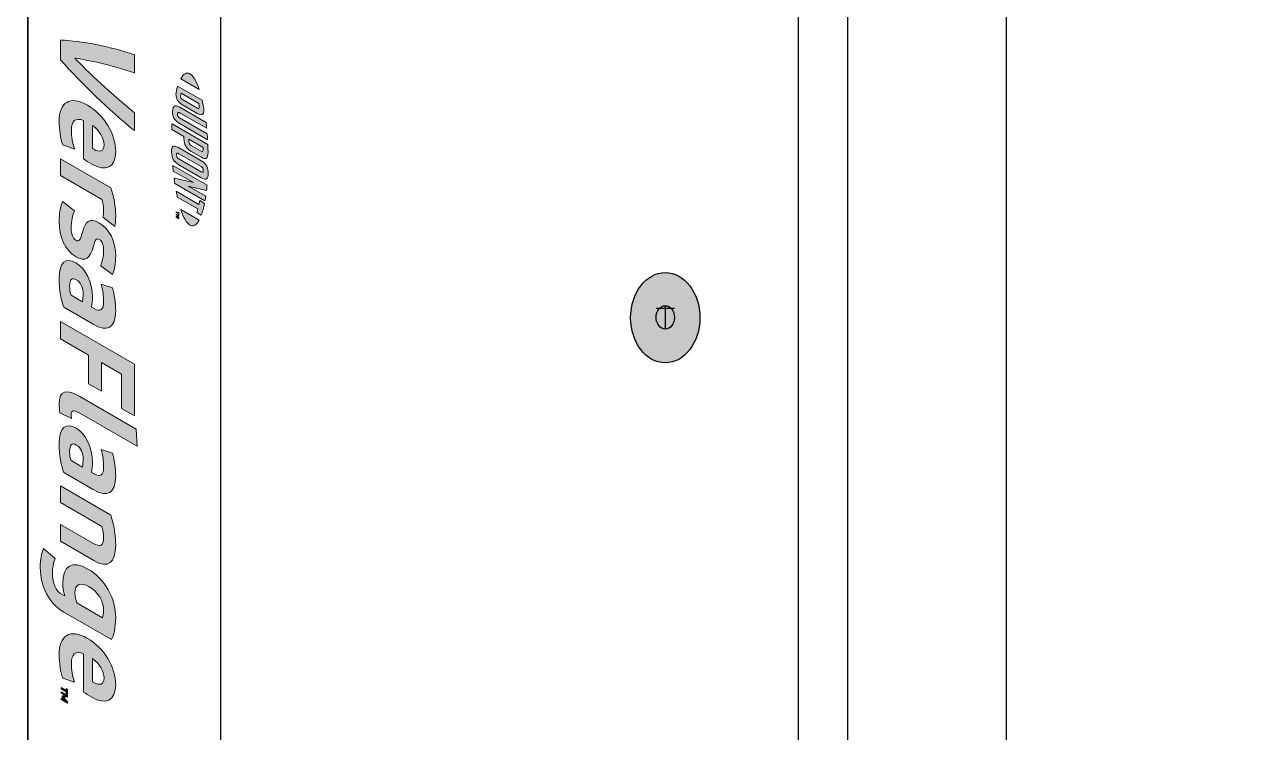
# Model space of a CAD drawing. Header units: inches. Extents: x -20.8 to 74.7, y -53.7 to 19.1.
# Drawn here: x 50.998 to 52.799, y -35.526 to -34.485 of the extents above; entities that cross this region are included whole.
import ezdxf

# ---------------------------------------------------------------- set-up
doc = ezdxf.new("R2010")
doc.units = ezdxf.units.IN
doc.header["$MEASUREMENT"] = 0
doc.layers.add('G-ANNO-TTLB', color=7, linetype='Continuous', lineweight=0)
doc.layers.add('TYVEK', color=7, linetype='Continuous', lineweight=0)

# ---------------------------------------------------------------- blocks, each defined once
blk = doc.blocks.new('Block_48')
at = {"layer": 'TYVEK', "true_color": 0x18467f, "transparency": 33554687}
h = blk.add_hatch(color=156, dxfattribs=at)
h.dxf.hatch_style = 2
edge = h.paths.add_edge_path()
edge.add_spline(control_points=[(51.2419, -34.5578), (51.2369, -34.5549), (51.2323, -34.5578), (51.2283, -34.5651), (51.2283, -34.5651), (51.2554, -34.5808), (51.2554, -34.5808), (51.2514, -34.5688), (51.2468, -34.5607), (51.2419, -34.5578)], knot_values=[0, 0, 0, 0, 1, 1, 1, 2, 2, 2, 3, 3, 3, 3], degree=3, periodic=0)
edge.add_line((51.2419, -34.5578), (51.2419, -34.5578))
h = blk.add_hatch(color=156, dxfattribs=at)
h.dxf.hatch_style = 2
edge = h.paths.add_edge_path()
edge.add_spline(control_points=[(51.2308, -34.5955), (51.2287, -34.5943), (51.228, -34.5925), (51.228, -34.5908), (51.228, -34.5895), (51.2284, -34.5877), (51.2288, -34.5862), (51.2288, -34.5862), (51.2548, -34.6012), (51.2548, -34.6012), (51.2552, -34.6031), (51.2556, -34.6054), (51.2556, -34.6067), (51.2556, -34.6084), (51.2549, -34.6094), (51.2528, -34.6082), (51.2528, -34.6082), (51.2308, -34.5955), (51.2308, -34.5955)], knot_values=[0, 0, 0, 0, 1, 1, 1, 2, 2, 2, 3, 3, 3, 4, 4, 4, 5, 5, 5, 6, 6, 6, 6], degree=3, periodic=0)
edge = h.paths.add_edge_path()
edge.add_spline(control_points=[(51.2624, -34.6117), (51.2624, -34.609), (51.2617, -34.6048), (51.2598, -34.5966), (51.2598, -34.5966), (51.2238, -34.5759), (51.2238, -34.5759), (51.2222, -34.5811), (51.2213, -34.5853), (51.2213, -34.588), (51.2213, -34.5942), (51.2246, -34.5996), (51.2299, -34.6027), (51.2299, -34.6027), (51.2537, -34.6165), (51.2537, -34.6165), (51.259, -34.6195), (51.2624, -34.6179), (51.2624, -34.6117)], knot_values=[0, 0, 0, 0, 1, 1, 1, 2, 2, 2, 3, 3, 3, 4, 4, 4, 5, 5, 5, 6, 6, 6, 6], degree=3, periodic=0)
edge.add_line((51.2624, -34.6117), (51.2624, -34.6117))
h = blk.add_hatch(color=156, dxfattribs=at)
h.dxf.hatch_style = 2
edge = h.paths.add_edge_path()
edge.add_spline(control_points=[(51.2266, -34.6224), (51.2245, -34.6212), (51.2232, -34.6196), (51.2235, -34.6168), (51.2238, -34.6141), (51.2249, -34.6139), (51.2274, -34.6154), (51.2274, -34.6154), (51.2665, -34.6379), (51.2665, -34.6379), (51.2663, -34.6359), (51.2658, -34.6313), (51.2655, -34.6293), (51.2655, -34.6293), (51.226, -34.6064), (51.226, -34.6064), (51.2197, -34.6028), (51.2172, -34.6049), (51.2164, -34.6127), (51.2156, -34.6199), (51.219, -34.6265), (51.226, -34.6305), (51.226, -34.6305), (51.2678, -34.6547), (51.2678, -34.6547), (51.2677, -34.653), (51.2673, -34.6476), (51.2671, -34.6458), (51.2671, -34.6458), (51.2266, -34.6224), (51.2266, -34.6224)], knot_values=[0, 0, 0, 0, 1, 1, 1, 2, 2, 2, 3, 3, 3, 4, 4, 4, 5, 5, 5, 6, 6, 6, 7, 7, 7, 8, 8, 8, 9, 9, 9, 10, 10, 10, 10], degree=3, periodic=0)
h = blk.add_hatch(color=156, dxfattribs=at)
h.dxf.hatch_style = 2
edge = h.paths.add_edge_path()
edge.add_spline(control_points=[(51.2438, -34.6632), (51.2415, -34.6619), (51.2404, -34.6603), (51.2403, -34.6569), (51.2403, -34.6569), (51.2403, -34.6539), (51.2403, -34.6539), (51.2403, -34.6539), (51.2611, -34.6659), (51.2611, -34.6659), (51.2612, -34.6673), (51.2612, -34.668), (51.2612, -34.6688), (51.2612, -34.6725), (51.26, -34.6726), (51.2576, -34.6712), (51.2576, -34.6712), (51.2438, -34.6632), (51.2438, -34.6632)], knot_values=[0, 0, 0, 0, 1, 1, 1, 2, 2, 2, 3, 3, 3, 4, 4, 4, 5, 5, 5, 6, 6, 6, 6], degree=3, periodic=0)
edge = h.paths.add_edge_path()
edge.add_spline(control_points=[(51.2685, -34.6735), (51.2685, -34.672), (51.2684, -34.6666), (51.2681, -34.6615), (51.2681, -34.6615), (51.2155, -34.6311), (51.2155, -34.6311), (51.2154, -34.6327), (51.2152, -34.637), (51.2152, -34.6394), (51.2152, -34.6394), (51.233, -34.6497), (51.233, -34.6497), (51.233, -34.6497), (51.233, -34.653), (51.233, -34.653), (51.2331, -34.6619), (51.2365, -34.6676), (51.2432, -34.6715), (51.2432, -34.6715), (51.2587, -34.6804), (51.2587, -34.6804), (51.2653, -34.6842), (51.2685, -34.6819), (51.2685, -34.6735)], knot_values=[0, 0, 0, 0, 1, 1, 1, 2, 2, 2, 3, 3, 3, 4, 4, 4, 5, 5, 5, 6, 6, 6, 7, 7, 7, 8, 8, 8, 8], degree=3, periodic=0)
edge.add_line((51.2685, -34.6735), (51.2685, -34.6735))
h = blk.add_hatch(color=156, dxfattribs=at)
h.dxf.hatch_style = 2
edge = h.paths.add_edge_path()
edge.add_spline(control_points=[(51.2254, -34.6829), (51.2233, -34.6817), (51.2222, -34.6803), (51.2221, -34.6772), (51.2221, -34.6741), (51.2232, -34.6739), (51.2254, -34.6752), (51.2254, -34.6752), (51.2582, -34.6941), (51.2582, -34.6941), (51.2603, -34.6953), (51.2615, -34.6969), (51.2615, -34.6999), (51.2614, -34.7029), (51.2603, -34.703), (51.2582, -34.7018), (51.2582, -34.7018), (51.2254, -34.6829), (51.2254, -34.6829)], knot_values=[0, 0, 0, 0, 1, 1, 1, 2, 2, 2, 3, 3, 3, 4, 4, 4, 5, 5, 5, 6, 6, 6, 6], degree=3, periodic=0)
edge = h.paths.add_edge_path()
edge.add_spline(control_points=[(51.2688, -34.7042), (51.2692, -34.6965), (51.2661, -34.6901), (51.2592, -34.6861), (51.2592, -34.6861), (51.2248, -34.6662), (51.2248, -34.6662), (51.2175, -34.662), (51.2144, -34.6645), (51.2148, -34.673), (51.2151, -34.6813), (51.2178, -34.687), (51.2255, -34.6915), (51.2255, -34.6915), (51.2584, -34.7105), (51.2584, -34.7105), (51.2658, -34.7148), (51.2685, -34.7125), (51.2688, -34.7042)], knot_values=[0, 0, 0, 0, 1, 1, 1, 2, 2, 2, 3, 3, 3, 4, 4, 4, 5, 5, 5, 6, 6, 6, 6], degree=3, periodic=0)
edge.add_line((51.2688, -34.7042), (51.2688, -34.7042))
h = blk.add_hatch(color=156, dxfattribs=at)
h.dxf.hatch_style = 2
edge = h.paths.add_edge_path()
edge.add_spline(control_points=[(51.2395, -34.7231), (51.2395, -34.7231), (51.2663, -34.7292), (51.2663, -34.7292), (51.2666, -34.7268), (51.2669, -34.7239), (51.267, -34.7216), (51.267, -34.7216), (51.2165, -34.6924), (51.2165, -34.6924), (51.2167, -34.6942), (51.2171, -34.6987), (51.2174, -34.7011), (51.2174, -34.7011), (51.2471, -34.7176), (51.2471, -34.7176), (51.2471, -34.7176), (51.2185, -34.711), (51.2185, -34.711), (51.2188, -34.7133), (51.2193, -34.7167), (51.2196, -34.7189), (51.2196, -34.7189), (51.264, -34.7445), (51.264, -34.7445), (51.2644, -34.7426), (51.2649, -34.7391), (51.2652, -34.7374), (51.2652, -34.7374), (51.2395, -34.7231), (51.2395, -34.7231)], knot_values=[0, 0, 0, 0, 1, 1, 1, 2, 2, 2, 3, 3, 3, 4, 4, 4, 5, 5, 5, 6, 6, 6, 7, 7, 7, 8, 8, 8, 9, 9, 9, 10, 10, 10, 10], degree=3, periodic=0)
h = blk.add_hatch(color=156, dxfattribs=at)
h.dxf.hatch_style = 2
edge = h.paths.add_edge_path()
edge.add_spline(control_points=[(51.2562, -34.7442), (51.2559, -34.7461), (51.2555, -34.748), (51.2552, -34.7498), (51.2552, -34.7498), (51.2216, -34.7304), (51.2216, -34.7304), (51.222, -34.7325), (51.2227, -34.7363), (51.2233, -34.739), (51.2233, -34.739), (51.2536, -34.7564), (51.2536, -34.7564), (51.2531, -34.7584), (51.2526, -34.7601), (51.2521, -34.7618), (51.2521, -34.7618), (51.2586, -34.7655), (51.2586, -34.7655), (51.2604, -34.7606), (51.2619, -34.755), (51.2633, -34.7483), (51.2633, -34.7483), (51.2562, -34.7442), (51.2562, -34.7442)], knot_values=[0, 0, 0, 0, 1, 1, 1, 2, 2, 2, 3, 3, 3, 4, 4, 4, 5, 5, 5, 6, 6, 6, 7, 7, 7, 8, 8, 8, 8], degree=3, periodic=0)
h = blk.add_hatch(color=156, dxfattribs=at)
h.dxf.hatch_style = 2
edge = h.paths.add_edge_path()
edge.add_spline(control_points=[(51.2256, -34.7662), (51.2256, -34.7662), (51.2256, -34.7671), (51.2256, -34.7671), (51.2256, -34.7671), (51.2237, -34.7674), (51.2237, -34.7674), (51.2237, -34.7674), (51.2256, -34.7698), (51.2256, -34.7698), (51.2256, -34.7698), (51.2256, -34.7707), (51.2256, -34.7707), (51.2256, -34.7707), (51.2217, -34.7685), (51.2217, -34.7685), (51.2217, -34.7685), (51.2217, -34.7676), (51.2217, -34.7676), (51.2217, -34.7676), (51.2244, -34.7692), (51.2244, -34.7692), (51.2244, -34.7692), (51.2226, -34.7668), (51.2226, -34.7668), (51.2226, -34.7668), (51.2226, -34.7667), (51.2226, -34.7667), (51.2226, -34.7667), (51.2244, -34.7664), (51.2244, -34.7664), (51.2244, -34.7664), (51.2217, -34.7648), (51.2217, -34.7648), (51.2217, -34.7648), (51.2217, -34.764), (51.2217, -34.764), (51.2217, -34.764), (51.2256, -34.7662), (51.2256, -34.7662)], knot_values=[0, 0, 0, 0, 1, 1, 1, 2, 2, 2, 3, 3, 3, 4, 4, 4, 5, 5, 5, 6, 6, 6, 7, 7, 7, 8, 8, 8, 9, 9, 9, 10, 10, 10, 11, 11, 11, 12, 12, 12, 13, 13, 13, 13], degree=3, periodic=0)
edge = h.paths.add_edge_path()
edge.add_spline(control_points=[(51.2249, -34.7626), (51.2249, -34.7626), (51.2249, -34.7612), (51.2249, -34.7612), (51.2249, -34.7612), (51.2256, -34.7616), (51.2256, -34.7616), (51.2256, -34.7616), (51.2256, -34.7653), (51.2256, -34.7653), (51.2256, -34.7653), (51.2249, -34.7649), (51.2249, -34.7649), (51.2249, -34.7649), (51.2249, -34.7635), (51.2249, -34.7635), (51.2249, -34.7635), (51.2217, -34.7616), (51.2217, -34.7616), (51.2217, -34.7616), (51.2217, -34.7608), (51.2217, -34.7608), (51.2217, -34.7608), (51.2249, -34.7626), (51.2249, -34.7626)], knot_values=[0, 0, 0, 0, 1, 1, 1, 2, 2, 2, 3, 3, 3, 4, 4, 4, 5, 5, 5, 6, 6, 6, 7, 7, 7, 8, 8, 8, 8], degree=3, periodic=0)
h = blk.add_hatch(color=156, dxfattribs=at)
h.dxf.hatch_style = 2
edge = h.paths.add_edge_path()
edge.add_spline(control_points=[(51.2419, -34.7802), (51.2369, -34.7773), (51.2323, -34.7691), (51.2283, -34.7571), (51.2283, -34.7571), (51.2554, -34.7728), (51.2554, -34.7728), (51.2514, -34.7801), (51.2468, -34.783), (51.2419, -34.7802)], knot_values=[0, 0, 0, 0, 1, 1, 1, 2, 2, 2, 3, 3, 3, 3], degree=3, periodic=0)
edge.add_line((51.2419, -34.7802), (51.2419, -34.7802))
at = {"layer": 'TYVEK'}
for points, knots in [([(51.2419, -34.5578), (51.2369, -34.5549), (51.2323, -34.5578), (51.2283, -34.5651), (51.2283, -34.5651), (51.2554, -34.5808), (51.2554, -34.5808), (51.2514, -34.5688), (51.2468, -34.5607), (51.2419, -34.5578)], [0, 0, 0, 0, 1, 1, 1, 2, 2, 2, 3, 3, 3, 3]), ([(51.2624, -34.6117), (51.2624, -34.609), (51.2617, -34.6048), (51.2598, -34.5966), (51.2598, -34.5966), (51.2238, -34.5759), (51.2238, -34.5759), (51.2222, -34.5811), (51.2213, -34.5853), (51.2213, -34.588), (51.2213, -34.5942), (51.2246, -34.5996), (51.2299, -34.6027), (51.2299, -34.6027), (51.2537, -34.6165), (51.2537, -34.6165), (51.259, -34.6195), (51.2624, -34.6179), (51.2624, -34.6117)], [0, 0, 0, 0, 1, 1, 1, 2, 2, 2, 3, 3, 3, 4, 4, 4, 5, 5, 5, 6, 6, 6, 6]), ([(51.2308, -34.5955), (51.2287, -34.5943), (51.228, -34.5925), (51.228, -34.5908), (51.228, -34.5895), (51.2284, -34.5877), (51.2288, -34.5862), (51.2288, -34.5862), (51.2548, -34.6012), (51.2548, -34.6012), (51.2552, -34.6031), (51.2556, -34.6054), (51.2556, -34.6067), (51.2556, -34.6084), (51.2549, -34.6094), (51.2528, -34.6082), (51.2528, -34.6082), (51.2308, -34.5955), (51.2308, -34.5955)], [0, 0, 0, 0, 1, 1, 1, 2, 2, 2, 3, 3, 3, 4, 4, 4, 5, 5, 5, 6, 6, 6, 6]), ([(51.2266, -34.6224), (51.2245, -34.6212), (51.2232, -34.6196), (51.2235, -34.6168), (51.2238, -34.6141), (51.2249, -34.6139), (51.2274, -34.6154), (51.2274, -34.6154), (51.2665, -34.6379), (51.2665, -34.6379), (51.2663, -34.6359), (51.2658, -34.6313), (51.2655, -34.6293), (51.2655, -34.6293), (51.226, -34.6064), (51.226, -34.6064), (51.2197, -34.6028), (51.2172, -34.6049), (51.2164, -34.6127), (51.2156, -34.6199), (51.219, -34.6265), (51.226, -34.6305), (51.226, -34.6305), (51.2678, -34.6547), (51.2678, -34.6547), (51.2677, -34.653), (51.2673, -34.6476), (51.2671, -34.6458), (51.2671, -34.6458), (51.2266, -34.6224), (51.2266, -34.6224)], [0, 0, 0, 0, 1, 1, 1, 2, 2, 2, 3, 3, 3, 4, 4, 4, 5, 5, 5, 6, 6, 6, 7, 7, 7, 8, 8, 8, 9, 9, 9, 10, 10, 10, 10]), ([(51.2685, -34.6735), (51.2685, -34.672), (51.2684, -34.6666), (51.2681, -34.6615), (51.2681, -34.6615), (51.2155, -34.6311), (51.2155, -34.6311), (51.2154, -34.6327), (51.2152, -34.637), (51.2152, -34.6394), (51.2152, -34.6394), (51.233, -34.6497), (51.233, -34.6497), (51.233, -34.6497), (51.233, -34.653), (51.233, -34.653), (51.2331, -34.6619), (51.2365, -34.6676), (51.2432, -34.6715), (51.2432, -34.6715), (51.2587, -34.6804), (51.2587, -34.6804), (51.2653, -34.6842), (51.2685, -34.6819), (51.2685, -34.6735)], [0, 0, 0, 0, 1, 1, 1, 2, 2, 2, 3, 3, 3, 4, 4, 4, 5, 5, 5, 6, 6, 6, 7, 7, 7, 8, 8, 8, 8]), ([(51.2688, -34.7042), (51.2692, -34.6965), (51.2661, -34.6901), (51.2592, -34.6861), (51.2592, -34.6861), (51.2248, -34.6662), (51.2248, -34.6662), (51.2175, -34.662), (51.2144, -34.6645), (51.2148, -34.673), (51.2151, -34.6813), (51.2178, -34.687), (51.2255, -34.6915), (51.2255, -34.6915), (51.2584, -34.7105), (51.2584, -34.7105), (51.2658, -34.7148), (51.2685, -34.7125), (51.2688, -34.7042)], [0, 0, 0, 0, 1, 1, 1, 2, 2, 2, 3, 3, 3, 4, 4, 4, 5, 5, 5, 6, 6, 6, 6]), ([(51.2438, -34.6632), (51.2415, -34.6619), (51.2404, -34.6603), (51.2403, -34.6569), (51.2403, -34.6569), (51.2403, -34.6539), (51.2403, -34.6539), (51.2403, -34.6539), (51.2611, -34.6659), (51.2611, -34.6659), (51.2612, -34.6673), (51.2612, -34.668), (51.2612, -34.6688), (51.2612, -34.6725), (51.26, -34.6726), (51.2576, -34.6712), (51.2576, -34.6712), (51.2438, -34.6632), (51.2438, -34.6632)], [0, 0, 0, 0, 1, 1, 1, 2, 2, 2, 3, 3, 3, 4, 4, 4, 5, 5, 5, 6, 6, 6, 6]), ([(51.2254, -34.6829), (51.2233, -34.6817), (51.2222, -34.6803), (51.2221, -34.6772), (51.2221, -34.6741), (51.2232, -34.6739), (51.2254, -34.6752), (51.2254, -34.6752), (51.2582, -34.6941), (51.2582, -34.6941), (51.2603, -34.6953), (51.2615, -34.6969), (51.2615, -34.6999), (51.2614, -34.7029), (51.2603, -34.703), (51.2582, -34.7018), (51.2582, -34.7018), (51.2254, -34.6829), (51.2254, -34.6829)], [0, 0, 0, 0, 1, 1, 1, 2, 2, 2, 3, 3, 3, 4, 4, 4, 5, 5, 5, 6, 6, 6, 6]), ([(51.2395, -34.7231), (51.2395, -34.7231), (51.2663, -34.7292), (51.2663, -34.7292), (51.2666, -34.7268), (51.2669, -34.7239), (51.267, -34.7216), (51.267, -34.7216), (51.2165, -34.6924), (51.2165, -34.6924), (51.2167, -34.6942), (51.2171, -34.6987), (51.2174, -34.7011), (51.2174, -34.7011), (51.2471, -34.7176), (51.2471, -34.7176), (51.2471, -34.7176), (51.2185, -34.711), (51.2185, -34.711), (51.2188, -34.7133), (51.2193, -34.7167), (51.2196, -34.7189), (51.2196, -34.7189), (51.264, -34.7445), (51.264, -34.7445), (51.2644, -34.7426), (51.2649, -34.7391), (51.2652, -34.7374), (51.2652, -34.7374), (51.2395, -34.7231), (51.2395, -34.7231)], [0, 0, 0, 0, 1, 1, 1, 2, 2, 2, 3, 3, 3, 4, 4, 4, 5, 5, 5, 6, 6, 6, 7, 7, 7, 8, 8, 8, 9, 9, 9, 10, 10, 10, 10]), ([(51.2562, -34.7442), (51.2559, -34.7461), (51.2555, -34.748), (51.2552, -34.7498), (51.2552, -34.7498), (51.2216, -34.7304), (51.2216, -34.7304), (51.222, -34.7325), (51.2227, -34.7363), (51.2233, -34.739), (51.2233, -34.739), (51.2536, -34.7564), (51.2536, -34.7564), (51.2531, -34.7584), (51.2526, -34.7601), (51.2521, -34.7618), (51.2521, -34.7618), (51.2586, -34.7655), (51.2586, -34.7655), (51.2604, -34.7606), (51.2619, -34.755), (51.2633, -34.7483), (51.2633, -34.7483), (51.2562, -34.7442), (51.2562, -34.7442)], [0, 0, 0, 0, 1, 1, 1, 2, 2, 2, 3, 3, 3, 4, 4, 4, 5, 5, 5, 6, 6, 6, 7, 7, 7, 8, 8, 8, 8]), ([(51.2249, -34.7626), (51.2249, -34.7626), (51.2249, -34.7612), (51.2249, -34.7612), (51.2249, -34.7612), (51.2256, -34.7616), (51.2256, -34.7616), (51.2256, -34.7616), (51.2256, -34.7653), (51.2256, -34.7653), (51.2256, -34.7653), (51.2249, -34.7649), (51.2249, -34.7649), (51.2249, -34.7649), (51.2249, -34.7635), (51.2249, -34.7635), (51.2249, -34.7635), (51.2217, -34.7616), (51.2217, -34.7616), (51.2217, -34.7616), (51.2217, -34.7608), (51.2217, -34.7608), (51.2217, -34.7608), (51.2249, -34.7626), (51.2249, -34.7626)], [0, 0, 0, 0, 1, 1, 1, 2, 2, 2, 3, 3, 3, 4, 4, 4, 5, 5, 5, 6, 6, 6, 7, 7, 7, 8, 8, 8, 8]), ([(51.2256, -34.7662), (51.2256, -34.7662), (51.2256, -34.7671), (51.2256, -34.7671), (51.2256, -34.7671), (51.2237, -34.7674), (51.2237, -34.7674), (51.2237, -34.7674), (51.2256, -34.7698), (51.2256, -34.7698), (51.2256, -34.7698), (51.2256, -34.7707), (51.2256, -34.7707), (51.2256, -34.7707), (51.2217, -34.7685), (51.2217, -34.7685), (51.2217, -34.7685), (51.2217, -34.7676), (51.2217, -34.7676), (51.2217, -34.7676), (51.2244, -34.7692), (51.2244, -34.7692), (51.2244, -34.7692), (51.2226, -34.7668), (51.2226, -34.7668), (51.2226, -34.7668), (51.2226, -34.7667), (51.2226, -34.7667), (51.2226, -34.7667), (51.2244, -34.7664), (51.2244, -34.7664), (51.2244, -34.7664), (51.2217, -34.7648), (51.2217, -34.7648), (51.2217, -34.7648), (51.2217, -34.764), (51.2217, -34.764), (51.2217, -34.764), (51.2256, -34.7662), (51.2256, -34.7662)], [0, 0, 0, 0, 1, 1, 1, 2, 2, 2, 3, 3, 3, 4, 4, 4, 5, 5, 5, 6, 6, 6, 7, 7, 7, 8, 8, 8, 9, 9, 9, 10, 10, 10, 11, 11, 11, 12, 12, 12, 13, 13, 13, 13]), ([(51.2419, -34.7802), (51.2369, -34.7773), (51.2323, -34.7691), (51.2283, -34.7571), (51.2283, -34.7571), (51.2554, -34.7728), (51.2554, -34.7728), (51.2514, -34.7801), (51.2468, -34.783), (51.2419, -34.7802)], [0, 0, 0, 0, 1, 1, 1, 2, 2, 2, 3, 3, 3, 3])]:
    blk.add_open_spline(points, degree=3, knots=knots, dxfattribs=at)
blk = doc.blocks.new('Block_50')
at = {"layer": 'TYVEK', "true_color": 0x18467f, "transparency": 33554687}
h = blk.add_hatch(color=156, dxfattribs=at)
h.dxf.hatch_style = 2
h.paths.add_polyline_path([(51.06, -35.4642), (51.06, -35.4613), (51.0616, -35.4623), (51.0616, -35.4702), (51.06, -35.4692), (51.06, -35.4664), (51.0523, -35.4619), (51.0523, -35.4597)])
h = blk.add_hatch(color=156, dxfattribs=at)
h.dxf.hatch_style = 2
edge = h.paths.add_edge_path()
edge.add_spline(control_points=[(51.0616, -35.483), (51.0616, -35.483), (51.0523, -35.4776), (51.0523, -35.4776), (51.0523, -35.4776), (51.0523, -35.4755), (51.0523, -35.4755), (51.0523, -35.4755), (51.0567, -35.4781), (51.0567, -35.4781), (51.0573, -35.4785), (51.0579, -35.4788), (51.0584, -35.4792), (51.057, -35.4776), (51.0555, -35.4758), (51.0539, -35.4737), (51.0539, -35.4737), (51.0539, -35.472), (51.0539, -35.472), (51.0555, -35.4717), (51.057, -35.4716), (51.0585, -35.4717), (51.0579, -35.4715), (51.0573, -35.4712), (51.0567, -35.4708), (51.0567, -35.4708), (51.0523, -35.4682), (51.0523, -35.4682), (51.0523, -35.4682), (51.0523, -35.4662), (51.0523, -35.4662), (51.0523, -35.4662), (51.0616, -35.4716), (51.0616, -35.4716), (51.0616, -35.4716), (51.0616, -35.4739), (51.0616, -35.4739), (51.0595, -35.4736), (51.0578, -35.4736), (51.0558, -35.4739), (51.0578, -35.4765), (51.0595, -35.4785), (51.0616, -35.4807), (51.0616, -35.4807), (51.0616, -35.483), (51.0616, -35.483)], knot_values=[0, 0, 0, 0, 1, 1, 1, 2, 2, 2, 3, 3, 3, 4, 4, 4, 5, 5, 5, 6, 6, 6, 7, 7, 7, 8, 8, 8, 9, 9, 9, 10, 10, 10, 11, 11, 11, 12, 12, 12, 13, 13, 13, 14, 14, 14, 15, 15, 15, 15], degree=3, periodic=0)
at = {"layer": 'TYVEK'}
blk.add_lwpolyline([(51.06, -35.4642), (51.06, -35.4613), (51.0616, -35.4623), (51.0616, -35.4702), (51.06, -35.4692), (51.06, -35.4664), (51.0523, -35.4619), (51.0523, -35.4597)], close=True, dxfattribs=at)
blk.add_open_spline([(51.0616, -35.483), (51.0616, -35.483), (51.0523, -35.4776), (51.0523, -35.4776), (51.0523, -35.4776), (51.0523, -35.4755), (51.0523, -35.4755), (51.0523, -35.4755), (51.0567, -35.4781), (51.0567, -35.4781), (51.0573, -35.4785), (51.0579, -35.4788), (51.0584, -35.4792), (51.057, -35.4776), (51.0555, -35.4758), (51.0539, -35.4737), (51.0539, -35.4737), (51.0539, -35.472), (51.0539, -35.472), (51.0555, -35.4717), (51.057, -35.4716), (51.0585, -35.4717), (51.0579, -35.4715), (51.0573, -35.4712), (51.0567, -35.4708), (51.0567, -35.4708), (51.0523, -35.4682), (51.0523, -35.4682), (51.0523, -35.4682), (51.0523, -35.4662), (51.0523, -35.4662), (51.0523, -35.4662), (51.0616, -35.4716), (51.0616, -35.4716), (51.0616, -35.4716), (51.0616, -35.4739), (51.0616, -35.4739), (51.0595, -35.4736), (51.0578, -35.4736), (51.0558, -35.4739), (51.0578, -35.4765), (51.0595, -35.4785), (51.0616, -35.4807), (51.0616, -35.4807), (51.0616, -35.483), (51.0616, -35.483)], degree=3, knots=[0, 0, 0, 0, 1, 1, 1, 2, 2, 2, 3, 3, 3, 4, 4, 4, 5, 5, 5, 6, 6, 6, 7, 7, 7, 8, 8, 8, 9, 9, 9, 10, 10, 10, 11, 11, 11, 12, 12, 12, 13, 13, 13, 14, 14, 14, 15, 15, 15, 15], dxfattribs=at)
blk = doc.blocks.new('Block_51')
at = {"layer": 'TYVEK', "true_color": 0x18467f, "transparency": 33554687}
h = blk.add_hatch(color=156, dxfattribs=at)
h.dxf.hatch_style = 2
edge = h.paths.add_edge_path()
edge.add_spline(control_points=[(51.0512, -34.5083), (51.0823, -34.5092), (51.1229, -34.5173), (51.1601, -34.5298), (51.1601, -34.5298), (51.1601, -34.5562), (51.1601, -34.5562), (51.1267, -34.5453), (51.0911, -34.5369), (51.0725, -34.5349), (51.0911, -34.5545), (51.1267, -34.5872), (51.1601, -34.6149), (51.1601, -34.6149), (51.1601, -34.6413), (51.1601, -34.6413), (51.1229, -34.6109), (51.0823, -34.5721), (51.0512, -34.537), (51.0512, -34.537), (51.0512, -34.5083), (51.0512, -34.5083)], knot_values=[0, 0, 0, 0, 1, 1, 1, 2, 2, 2, 3, 3, 3, 4, 4, 4, 5, 5, 5, 6, 6, 6, 7, 7, 7, 7], degree=3, periodic=0)
h = blk.add_hatch(color=156, dxfattribs=at)
h.dxf.hatch_style = 2
edge = h.paths.add_edge_path()
edge.add_spline(control_points=[(51.0985, -34.6337), (51.0985, -34.6337), (51.0985, -34.6676), (51.0985, -34.6676), (51.0985, -34.6676), (51.1004, -34.6687), (51.1004, -34.6687), (51.1091, -34.6737), (51.1155, -34.672), (51.1155, -34.6622), (51.1155, -34.6519), (51.1091, -34.6414), (51.0985, -34.6337)], knot_values=[0, 0, 0, 0, 1, 1, 1, 2, 2, 2, 3, 3, 3, 4, 4, 4, 4], degree=3, periodic=0)
edge = h.paths.add_edge_path()
edge.add_spline(control_points=[(51.0547, -34.6624), (51.0515, -34.6528), (51.0494, -34.6399), (51.0494, -34.6282), (51.0494, -34.5995), (51.0652, -34.589), (51.0911, -34.6039), (51.1158, -34.6182), (51.1326, -34.6459), (51.1326, -34.6721), (51.1326, -34.6955), (51.1181, -34.7025), (51.0973, -34.6904), (51.0926, -34.6877), (51.0886, -34.685), (51.0855, -34.6829), (51.0855, -34.6829), (51.0855, -34.6265), (51.0855, -34.6265), (51.073, -34.6217), (51.0674, -34.6268), (51.0674, -34.6411), (51.0674, -34.6498), (51.0691, -34.6592), (51.0719, -34.6685), (51.0719, -34.6685), (51.0547, -34.6624), (51.0547, -34.6624)], knot_values=[0, 0, 0, 0, 1, 1, 1, 2, 2, 2, 3, 3, 3, 4, 4, 4, 5, 5, 5, 6, 6, 6, 7, 7, 7, 8, 8, 8, 9, 9, 9, 9], degree=3, periodic=0)
h = blk.add_hatch(color=156, dxfattribs=at)
h.dxf.hatch_style = 2
edge = h.paths.add_edge_path()
edge.add_spline(control_points=[(51.1326, -34.767), (51.1326, -34.7734), (51.132, -34.7791), (51.1312, -34.7822), (51.1312, -34.7822), (51.1136, -34.7685), (51.1136, -34.7685), (51.1145, -34.766), (51.1149, -34.7624), (51.1149, -34.7587), (51.1149, -34.7521), (51.1138, -34.747), (51.1122, -34.7424), (51.1122, -34.7424), (51.0512, -34.7072), (51.0512, -34.7072), (51.0512, -34.7072), (51.0512, -34.6826), (51.0512, -34.6826), (51.0512, -34.6826), (51.1257, -34.7256), (51.1257, -34.7256), (51.1299, -34.7376), (51.1326, -34.7541), (51.1326, -34.767)], knot_values=[0, 0, 0, 0, 1, 1, 1, 2, 2, 2, 3, 3, 3, 4, 4, 4, 5, 5, 5, 6, 6, 6, 7, 7, 7, 8, 8, 8, 8], degree=3, periodic=0)
h = blk.add_hatch(color=156, dxfattribs=at)
h.dxf.hatch_style = 2
edge = h.paths.add_edge_path()
edge.add_spline(control_points=[(51.1107, -34.8399), (51.1128, -34.833), (51.1149, -34.8261), (51.1149, -34.8175), (51.1149, -34.8101), (51.113, -34.804), (51.1085, -34.8014), (51.1038, -34.7987), (51.1024, -34.802), (51.0998, -34.8112), (51.0948, -34.829), (51.0887, -34.8351), (51.0744, -34.8268), (51.0576, -34.8171), (51.0494, -34.7967), (51.0494, -34.7749), (51.0494, -34.7635), (51.0514, -34.752), (51.0545, -34.7456), (51.0545, -34.7456), (51.0721, -34.7591), (51.0721, -34.7591), (51.0694, -34.7655), (51.0671, -34.7741), (51.0671, -34.7846), (51.0671, -34.7928), (51.0696, -34.8), (51.0739, -34.8025), (51.0791, -34.8054), (51.0805, -34.8018), (51.0841, -34.7892), (51.0878, -34.775), (51.0945, -34.769), (51.108, -34.7769), (51.1239, -34.786), (51.1326, -34.8041), (51.1326, -34.8258), (51.1326, -34.836), (51.1307, -34.8465), (51.1281, -34.8526), (51.1281, -34.8526), (51.1107, -34.8399), (51.1107, -34.8399)], knot_values=[0, 0, 0, 0, 1, 1, 1, 2, 2, 2, 3, 3, 3, 4, 4, 4, 5, 5, 5, 6, 6, 6, 7, 7, 7, 8, 8, 8, 9, 9, 9, 10, 10, 10, 11, 11, 11, 12, 12, 12, 13, 13, 13, 14, 14, 14, 14], degree=3, periodic=0)
h = blk.add_hatch(color=156, dxfattribs=at)
h.dxf.hatch_style = 2
edge = h.paths.add_edge_path()
edge.add_spline(control_points=[(51.0669, -34.8833), (51.0669, -34.8833), (51.0836, -34.8929), (51.0836, -34.8929), (51.0844, -34.8893), (51.0848, -34.8853), (51.0848, -34.881), (51.0848, -34.8728), (51.082, -34.8648), (51.0747, -34.8605), (51.0682, -34.8568), (51.0648, -34.8601), (51.0648, -34.8696), (51.0648, -34.8749), (51.0657, -34.8799), (51.0669, -34.8833)], knot_values=[0, 0, 0, 0, 1, 1, 1, 2, 2, 2, 3, 3, 3, 4, 4, 4, 5, 5, 5, 5], degree=3, periodic=0)
edge = h.paths.add_edge_path()
edge.add_spline(control_points=[(51.0494, -34.8582), (51.0494, -34.8338), (51.0598, -34.8275), (51.0738, -34.8356), (51.0892, -34.8445), (51.0982, -34.8641), (51.0984, -34.8856), (51.0984, -34.8906), (51.0977, -34.8966), (51.0971, -34.9007), (51.0971, -34.9007), (51.1009, -34.9029), (51.1009, -34.9029), (51.1103, -34.9084), (51.1149, -34.9047), (51.1149, -34.8928), (51.1149, -34.8849), (51.1138, -34.8759), (51.1111, -34.8671), (51.1111, -34.8671), (51.1279, -34.8723), (51.1279, -34.8723), (51.1307, -34.8816), (51.1326, -34.895), (51.1326, -34.9059), (51.1326, -34.9321), (51.1205, -34.9381), (51.0995, -34.926), (51.0995, -34.926), (51.0562, -34.901), (51.0562, -34.901), (51.0529, -34.8918), (51.0494, -34.876), (51.0494, -34.8582)], knot_values=[0, 0, 0, 0, 1, 1, 1, 2, 2, 2, 3, 3, 3, 4, 4, 4, 5, 5, 5, 6, 6, 6, 7, 7, 7, 8, 8, 8, 9, 9, 9, 10, 10, 10, 11, 11, 11, 11], degree=3, periodic=0)
h = blk.add_hatch(color=156, dxfattribs=at)
h.dxf.hatch_style = 2
edge = h.paths.add_edge_path()
edge.add_spline(control_points=[(51.0512, -34.9217), (51.0512, -34.9217), (51.1601, -34.9846), (51.1601, -34.9846), (51.1601, -34.9846), (51.1601, -35.0605), (51.1601, -35.0605), (51.1601, -35.0605), (51.1411, -35.0496), (51.1411, -35.0496), (51.1411, -35.0496), (51.1411, -34.9991), (51.1411, -34.9991), (51.1411, -34.9991), (51.1116, -34.982), (51.1116, -34.982), (51.1116, -34.982), (51.1116, -35.0245), (51.1116, -35.0245), (51.1116, -35.0245), (51.0926, -35.0135), (51.0926, -35.0135), (51.0926, -35.0135), (51.0926, -34.9711), (51.0926, -34.9711), (51.0926, -34.9711), (51.0512, -34.9472), (51.0512, -34.9472), (51.0512, -34.9472), (51.0512, -34.9217), (51.0512, -34.9217)], knot_values=[0, 0, 0, 0, 1, 1, 1, 2, 2, 2, 3, 3, 3, 4, 4, 4, 5, 5, 5, 6, 6, 6, 7, 7, 7, 8, 8, 8, 9, 9, 9, 10, 10, 10, 10], degree=3, periodic=0)
h = blk.add_hatch(color=156, dxfattribs=at)
h.dxf.hatch_style = 2
edge = h.paths.add_edge_path()
edge.add_spline(control_points=[(51.08, -35.0567), (51.0716, -35.0519), (51.0671, -35.0517), (51.0671, -35.0589), (51.0671, -35.0607), (51.0673, -35.0625), (51.0676, -35.0643), (51.0676, -35.0643), (51.0506, -35.0563), (51.0506, -35.0563), (51.05, -35.0526), (51.0494, -35.0467), (51.0494, -35.0431), (51.0494, -35.0226), (51.061, -35.0211), (51.0797, -35.0319), (51.0797, -35.0319), (51.1628, -35.0799), (51.1628, -35.0799), (51.1628, -35.0799), (51.164, -35.1052), (51.164, -35.1052), (51.164, -35.1052), (51.08, -35.0567), (51.08, -35.0567)], knot_values=[0, 0, 0, 0, 1, 1, 1, 2, 2, 2, 3, 3, 3, 4, 4, 4, 5, 5, 5, 6, 6, 6, 7, 7, 7, 8, 8, 8, 8], degree=3, periodic=0)
h = blk.add_hatch(color=156, dxfattribs=at)
h.dxf.hatch_style = 2
edge = h.paths.add_edge_path()
edge.add_spline(control_points=[(51.0669, -35.1262), (51.0669, -35.1262), (51.0836, -35.1358), (51.0836, -35.1358), (51.0844, -35.1322), (51.0848, -35.1281), (51.0848, -35.1239), (51.0848, -35.1157), (51.082, -35.1076), (51.0747, -35.1034), (51.0682, -35.0996), (51.0648, -35.103), (51.0648, -35.1125), (51.0648, -35.1178), (51.0657, -35.1228), (51.0669, -35.1262)], knot_values=[0, 0, 0, 0, 1, 1, 1, 2, 2, 2, 3, 3, 3, 4, 4, 4, 5, 5, 5, 5], degree=3, periodic=0)
edge = h.paths.add_edge_path()
edge.add_spline(control_points=[(51.0494, -35.1011), (51.0494, -35.0766), (51.0598, -35.0704), (51.0738, -35.0784), (51.0892, -35.0873), (51.0982, -35.107), (51.0984, -35.1285), (51.0984, -35.1335), (51.0977, -35.1395), (51.0971, -35.1436), (51.0971, -35.1436), (51.1009, -35.1458), (51.1009, -35.1458), (51.1103, -35.1512), (51.1149, -35.1476), (51.1149, -35.1357), (51.1149, -35.1278), (51.1138, -35.1188), (51.1111, -35.11), (51.1111, -35.11), (51.1279, -35.1152), (51.1279, -35.1152), (51.1307, -35.1245), (51.1326, -35.1379), (51.1326, -35.1488), (51.1326, -35.175), (51.1205, -35.181), (51.0995, -35.1689), (51.0995, -35.1689), (51.0562, -35.1439), (51.0562, -35.1439), (51.0529, -35.1347), (51.0494, -35.1189), (51.0494, -35.1011)], knot_values=[0, 0, 0, 0, 1, 1, 1, 2, 2, 2, 3, 3, 3, 4, 4, 4, 5, 5, 5, 6, 6, 6, 7, 7, 7, 8, 8, 8, 9, 9, 9, 10, 10, 10, 11, 11, 11, 11], degree=3, periodic=0)
h = blk.add_hatch(color=156, dxfattribs=at)
h.dxf.hatch_style = 2
edge = h.paths.add_edge_path()
edge.add_spline(control_points=[(51.0512, -35.1635), (51.0512, -35.1635), (51.1257, -35.2065), (51.1257, -35.2065), (51.1299, -35.2202), (51.1326, -35.237), (51.1326, -35.2508), (51.1326, -35.2768), (51.1214, -35.2853), (51.1007, -35.2734), (51.1007, -35.2734), (51.0512, -35.2448), (51.0512, -35.2448), (51.0512, -35.2448), (51.0512, -35.2202), (51.0512, -35.2202), (51.0512, -35.2202), (51.0991, -35.2479), (51.0991, -35.2479), (51.1099, -35.254), (51.1149, -35.2512), (51.1149, -35.2403), (51.1149, -35.2346), (51.1139, -35.2287), (51.1121, -35.223), (51.1121, -35.223), (51.0512, -35.1879), (51.0512, -35.1879), (51.0512, -35.1879), (51.0512, -35.1635), (51.0512, -35.1635)], knot_values=[0, 0, 0, 0, 1, 1, 1, 2, 2, 2, 3, 3, 3, 4, 4, 4, 5, 5, 5, 6, 6, 6, 7, 7, 7, 8, 8, 8, 9, 9, 9, 10, 10, 10, 10], degree=3, periodic=0)
h = blk.add_hatch(color=156, dxfattribs=at)
h.dxf.hatch_style = 2
edge = h.paths.add_edge_path()
edge.add_spline(control_points=[(51.0727, -35.3212), (51.0727, -35.3262), (51.0738, -35.3309), (51.0753, -35.3356), (51.0753, -35.3356), (51.1131, -35.3574), (51.1131, -35.3574), (51.1141, -35.3545), (51.1149, -35.3511), (51.1149, -35.3472), (51.1149, -35.3325), (51.1065, -35.3193), (51.0937, -35.3119), (51.0808, -35.3045), (51.0727, -35.3075), (51.0727, -35.3212)], knot_values=[0, 0, 0, 0, 1, 1, 1, 2, 2, 2, 3, 3, 3, 4, 4, 4, 5, 5, 5, 5], degree=3, periodic=0)
edge = h.paths.add_edge_path()
edge.add_spline(control_points=[(51.0217, -35.2839), (51.0217, -35.2704), (51.0231, -35.2631), (51.0265, -35.2555), (51.0265, -35.2555), (51.0435, -35.2704), (51.0435, -35.2704), (51.0408, -35.2764), (51.0396, -35.2839), (51.0396, -35.2928), (51.0396, -35.3065), (51.0445, -35.3178), (51.054, -35.3233), (51.054, -35.3233), (51.0576, -35.3253), (51.0576, -35.3253), (51.0557, -35.3187), (51.0548, -35.3125), (51.0548, -35.307), (51.0548, -35.2806), (51.0683, -35.2722), (51.0918, -35.2857), (51.1169, -35.3002), (51.1326, -35.3287), (51.1326, -35.3574), (51.1326, -35.3715), (51.1295, -35.3832), (51.1264, -35.3895), (51.1264, -35.3895), (51.0562, -35.349), (51.0562, -35.349), (51.0343, -35.3363), (51.0217, -35.3117), (51.0217, -35.2839)], knot_values=[0, 0, 0, 0, 1, 1, 1, 2, 2, 2, 3, 3, 3, 4, 4, 4, 5, 5, 5, 6, 6, 6, 7, 7, 7, 8, 8, 8, 9, 9, 9, 10, 10, 10, 11, 11, 11, 11], degree=3, periodic=0)
h = blk.add_hatch(color=156, dxfattribs=at)
h.dxf.hatch_style = 2
edge = h.paths.add_edge_path()
edge.add_spline(control_points=[(51.0985, -35.4174), (51.0985, -35.4174), (51.0985, -35.4513), (51.0985, -35.4513), (51.0985, -35.4513), (51.1004, -35.4524), (51.1004, -35.4524), (51.1091, -35.4574), (51.1155, -35.4557), (51.1155, -35.4459), (51.1155, -35.4356), (51.1091, -35.4251), (51.0985, -35.4174)], knot_values=[0, 0, 0, 0, 1, 1, 1, 2, 2, 2, 3, 3, 3, 4, 4, 4, 4], degree=3, periodic=0)
edge = h.paths.add_edge_path()
edge.add_spline(control_points=[(51.0547, -35.4461), (51.0515, -35.4365), (51.0494, -35.4236), (51.0494, -35.4119), (51.0494, -35.3832), (51.0652, -35.3727), (51.0911, -35.3876), (51.1158, -35.4019), (51.1326, -35.4296), (51.1326, -35.4558), (51.1326, -35.4792), (51.1181, -35.4862), (51.0973, -35.4741), (51.0926, -35.4714), (51.0886, -35.4687), (51.0855, -35.4666), (51.0855, -35.4666), (51.0855, -35.4102), (51.0855, -35.4102), (51.073, -35.4054), (51.0674, -35.4105), (51.0674, -35.4248), (51.0674, -35.4335), (51.0691, -35.4429), (51.0719, -35.4522), (51.0719, -35.4522), (51.0547, -35.4461), (51.0547, -35.4461)], knot_values=[0, 0, 0, 0, 1, 1, 1, 2, 2, 2, 3, 3, 3, 4, 4, 4, 5, 5, 5, 6, 6, 6, 7, 7, 7, 8, 8, 8, 9, 9, 9, 9], degree=3, periodic=0)
at = {"layer": 'TYVEK'}
for points, knots in [([(51.0512, -34.5083), (51.0823, -34.5092), (51.1229, -34.5173), (51.1601, -34.5298), (51.1601, -34.5298), (51.1601, -34.5562), (51.1601, -34.5562), (51.1267, -34.5453), (51.0911, -34.5369), (51.0725, -34.5349), (51.0911, -34.5545), (51.1267, -34.5872), (51.1601, -34.6149), (51.1601, -34.6149), (51.1601, -34.6413), (51.1601, -34.6413), (51.1229, -34.6109), (51.0823, -34.5721), (51.0512, -34.537), (51.0512, -34.537), (51.0512, -34.5083), (51.0512, -34.5083)], [0, 0, 0, 0, 1, 1, 1, 2, 2, 2, 3, 3, 3, 4, 4, 4, 5, 5, 5, 6, 6, 6, 7, 7, 7, 7]), ([(51.0547, -34.6624), (51.0515, -34.6528), (51.0494, -34.6399), (51.0494, -34.6282), (51.0494, -34.5995), (51.0652, -34.589), (51.0911, -34.6039), (51.1158, -34.6182), (51.1326, -34.6459), (51.1326, -34.6721), (51.1326, -34.6955), (51.1181, -34.7025), (51.0973, -34.6904), (51.0926, -34.6877), (51.0886, -34.685), (51.0855, -34.6829), (51.0855, -34.6829), (51.0855, -34.6265), (51.0855, -34.6265), (51.073, -34.6217), (51.0674, -34.6268), (51.0674, -34.6411), (51.0674, -34.6498), (51.0691, -34.6592), (51.0719, -34.6685), (51.0719, -34.6685), (51.0547, -34.6624), (51.0547, -34.6624)], [0, 0, 0, 0, 1, 1, 1, 2, 2, 2, 3, 3, 3, 4, 4, 4, 5, 5, 5, 6, 6, 6, 7, 7, 7, 8, 8, 8, 9, 9, 9, 9]), ([(51.0985, -34.6337), (51.0985, -34.6337), (51.0985, -34.6676), (51.0985, -34.6676), (51.0985, -34.6676), (51.1004, -34.6687), (51.1004, -34.6687), (51.1091, -34.6737), (51.1155, -34.672), (51.1155, -34.6622), (51.1155, -34.6519), (51.1091, -34.6414), (51.0985, -34.6337)], [0, 0, 0, 0, 1, 1, 1, 2, 2, 2, 3, 3, 3, 4, 4, 4, 4]), ([(51.1326, -34.767), (51.1326, -34.7734), (51.132, -34.7791), (51.1312, -34.7822), (51.1312, -34.7822), (51.1136, -34.7685), (51.1136, -34.7685), (51.1145, -34.766), (51.1149, -34.7624), (51.1149, -34.7587), (51.1149, -34.7521), (51.1138, -34.747), (51.1122, -34.7424), (51.1122, -34.7424), (51.0512, -34.7072), (51.0512, -34.7072), (51.0512, -34.7072), (51.0512, -34.6826), (51.0512, -34.6826), (51.0512, -34.6826), (51.1257, -34.7256), (51.1257, -34.7256), (51.1299, -34.7376), (51.1326, -34.7541), (51.1326, -34.767)], [0, 0, 0, 0, 1, 1, 1, 2, 2, 2, 3, 3, 3, 4, 4, 4, 5, 5, 5, 6, 6, 6, 7, 7, 7, 8, 8, 8, 8]), ([(51.1107, -34.8399), (51.1128, -34.833), (51.1149, -34.8261), (51.1149, -34.8175), (51.1149, -34.8101), (51.113, -34.804), (51.1085, -34.8014), (51.1038, -34.7987), (51.1024, -34.802), (51.0998, -34.8112), (51.0948, -34.829), (51.0887, -34.8351), (51.0744, -34.8268), (51.0576, -34.8171), (51.0494, -34.7967), (51.0494, -34.7749), (51.0494, -34.7635), (51.0514, -34.752), (51.0545, -34.7456), (51.0545, -34.7456), (51.0721, -34.7591), (51.0721, -34.7591), (51.0694, -34.7655), (51.0671, -34.7741), (51.0671, -34.7846), (51.0671, -34.7928), (51.0696, -34.8), (51.0739, -34.8025), (51.0791, -34.8054), (51.0805, -34.8018), (51.0841, -34.7892), (51.0878, -34.775), (51.0945, -34.769), (51.108, -34.7769), (51.1239, -34.786), (51.1326, -34.8041), (51.1326, -34.8258), (51.1326, -34.836), (51.1307, -34.8465), (51.1281, -34.8526), (51.1281, -34.8526), (51.1107, -34.8399), (51.1107, -34.8399)], [0, 0, 0, 0, 1, 1, 1, 2, 2, 2, 3, 3, 3, 4, 4, 4, 5, 5, 5, 6, 6, 6, 7, 7, 7, 8, 8, 8, 9, 9, 9, 10, 10, 10, 11, 11, 11, 12, 12, 12, 13, 13, 13, 14, 14, 14, 14]), ([(51.0494, -34.8582), (51.0494, -34.8338), (51.0598, -34.8275), (51.0738, -34.8356), (51.0892, -34.8445), (51.0982, -34.8641), (51.0984, -34.8856), (51.0984, -34.8906), (51.0977, -34.8966), (51.0971, -34.9007), (51.0971, -34.9007), (51.1009, -34.9029), (51.1009, -34.9029), (51.1103, -34.9084), (51.1149, -34.9047), (51.1149, -34.8928), (51.1149, -34.8849), (51.1138, -34.8759), (51.1111, -34.8671), (51.1111, -34.8671), (51.1279, -34.8723), (51.1279, -34.8723), (51.1307, -34.8816), (51.1326, -34.895), (51.1326, -34.9059), (51.1326, -34.9321), (51.1205, -34.9381), (51.0995, -34.926), (51.0995, -34.926), (51.0562, -34.901), (51.0562, -34.901), (51.0529, -34.8918), (51.0494, -34.876), (51.0494, -34.8582)], [0, 0, 0, 0, 1, 1, 1, 2, 2, 2, 3, 3, 3, 4, 4, 4, 5, 5, 5, 6, 6, 6, 7, 7, 7, 8, 8, 8, 9, 9, 9, 10, 10, 10, 11, 11, 11, 11]), ([(51.0669, -34.8833), (51.0669, -34.8833), (51.0836, -34.8929), (51.0836, -34.8929), (51.0844, -34.8893), (51.0848, -34.8853), (51.0848, -34.881), (51.0848, -34.8728), (51.082, -34.8648), (51.0747, -34.8605), (51.0682, -34.8568), (51.0648, -34.8601), (51.0648, -34.8696), (51.0648, -34.8749), (51.0657, -34.8799), (51.0669, -34.8833)], [0, 0, 0, 0, 1, 1, 1, 2, 2, 2, 3, 3, 3, 4, 4, 4, 5, 5, 5, 5]), ([(51.0512, -34.9217), (51.0512, -34.9217), (51.1601, -34.9846), (51.1601, -34.9846), (51.1601, -34.9846), (51.1601, -35.0605), (51.1601, -35.0605), (51.1601, -35.0605), (51.1411, -35.0496), (51.1411, -35.0496), (51.1411, -35.0496), (51.1411, -34.9991), (51.1411, -34.9991), (51.1411, -34.9991), (51.1116, -34.982), (51.1116, -34.982), (51.1116, -34.982), (51.1116, -35.0245), (51.1116, -35.0245), (51.1116, -35.0245), (51.0926, -35.0135), (51.0926, -35.0135), (51.0926, -35.0135), (51.0926, -34.9711), (51.0926, -34.9711), (51.0926, -34.9711), (51.0512, -34.9472), (51.0512, -34.9472), (51.0512, -34.9472), (51.0512, -34.9217), (51.0512, -34.9217)], [0, 0, 0, 0, 1, 1, 1, 2, 2, 2, 3, 3, 3, 4, 4, 4, 5, 5, 5, 6, 6, 6, 7, 7, 7, 8, 8, 8, 9, 9, 9, 10, 10, 10, 10]), ([(51.08, -35.0567), (51.0716, -35.0519), (51.0671, -35.0517), (51.0671, -35.0589), (51.0671, -35.0607), (51.0673, -35.0625), (51.0676, -35.0643), (51.0676, -35.0643), (51.0506, -35.0563), (51.0506, -35.0563), (51.05, -35.0526), (51.0494, -35.0467), (51.0494, -35.0431), (51.0494, -35.0226), (51.061, -35.0211), (51.0797, -35.0319), (51.0797, -35.0319), (51.1628, -35.0799), (51.1628, -35.0799), (51.1628, -35.0799), (51.164, -35.1052), (51.164, -35.1052), (51.164, -35.1052), (51.08, -35.0567), (51.08, -35.0567)], [0, 0, 0, 0, 1, 1, 1, 2, 2, 2, 3, 3, 3, 4, 4, 4, 5, 5, 5, 6, 6, 6, 7, 7, 7, 8, 8, 8, 8]), ([(51.0494, -35.1011), (51.0494, -35.0766), (51.0598, -35.0704), (51.0738, -35.0784), (51.0892, -35.0873), (51.0982, -35.107), (51.0984, -35.1285), (51.0984, -35.1335), (51.0977, -35.1395), (51.0971, -35.1436), (51.0971, -35.1436), (51.1009, -35.1458), (51.1009, -35.1458), (51.1103, -35.1512), (51.1149, -35.1476), (51.1149, -35.1357), (51.1149, -35.1278), (51.1138, -35.1188), (51.1111, -35.11), (51.1111, -35.11), (51.1279, -35.1152), (51.1279, -35.1152), (51.1307, -35.1245), (51.1326, -35.1379), (51.1326, -35.1488), (51.1326, -35.175), (51.1205, -35.181), (51.0995, -35.1689), (51.0995, -35.1689), (51.0562, -35.1439), (51.0562, -35.1439), (51.0529, -35.1347), (51.0494, -35.1189), (51.0494, -35.1011)], [0, 0, 0, 0, 1, 1, 1, 2, 2, 2, 3, 3, 3, 4, 4, 4, 5, 5, 5, 6, 6, 6, 7, 7, 7, 8, 8, 8, 9, 9, 9, 10, 10, 10, 11, 11, 11, 11]), ([(51.0669, -35.1262), (51.0669, -35.1262), (51.0836, -35.1358), (51.0836, -35.1358), (51.0844, -35.1322), (51.0848, -35.1281), (51.0848, -35.1239), (51.0848, -35.1157), (51.082, -35.1076), (51.0747, -35.1034), (51.0682, -35.0996), (51.0648, -35.103), (51.0648, -35.1125), (51.0648, -35.1178), (51.0657, -35.1228), (51.0669, -35.1262)], [0, 0, 0, 0, 1, 1, 1, 2, 2, 2, 3, 3, 3, 4, 4, 4, 5, 5, 5, 5]), ([(51.0512, -35.1635), (51.0512, -35.1635), (51.1257, -35.2065), (51.1257, -35.2065), (51.1299, -35.2202), (51.1326, -35.237), (51.1326, -35.2508), (51.1326, -35.2768), (51.1214, -35.2853), (51.1007, -35.2734), (51.1007, -35.2734), (51.0512, -35.2448), (51.0512, -35.2448), (51.0512, -35.2448), (51.0512, -35.2202), (51.0512, -35.2202), (51.0512, -35.2202), (51.0991, -35.2479), (51.0991, -35.2479), (51.1099, -35.254), (51.1149, -35.2512), (51.1149, -35.2403), (51.1149, -35.2346), (51.1139, -35.2287), (51.1121, -35.223), (51.1121, -35.223), (51.0512, -35.1879), (51.0512, -35.1879), (51.0512, -35.1879), (51.0512, -35.1635), (51.0512, -35.1635)], [0, 0, 0, 0, 1, 1, 1, 2, 2, 2, 3, 3, 3, 4, 4, 4, 5, 5, 5, 6, 6, 6, 7, 7, 7, 8, 8, 8, 9, 9, 9, 10, 10, 10, 10]), ([(51.0217, -35.2839), (51.0217, -35.2704), (51.0231, -35.2631), (51.0265, -35.2555), (51.0265, -35.2555), (51.0435, -35.2704), (51.0435, -35.2704), (51.0408, -35.2764), (51.0396, -35.2839), (51.0396, -35.2928), (51.0396, -35.3065), (51.0445, -35.3178), (51.054, -35.3233), (51.054, -35.3233), (51.0576, -35.3253), (51.0576, -35.3253), (51.0557, -35.3187), (51.0548, -35.3125), (51.0548, -35.307), (51.0548, -35.2806), (51.0683, -35.2722), (51.0918, -35.2857), (51.1169, -35.3002), (51.1326, -35.3287), (51.1326, -35.3574), (51.1326, -35.3715), (51.1295, -35.3832), (51.1264, -35.3895), (51.1264, -35.3895), (51.0562, -35.349), (51.0562, -35.349), (51.0343, -35.3363), (51.0217, -35.3117), (51.0217, -35.2839)], [0, 0, 0, 0, 1, 1, 1, 2, 2, 2, 3, 3, 3, 4, 4, 4, 5, 5, 5, 6, 6, 6, 7, 7, 7, 8, 8, 8, 9, 9, 9, 10, 10, 10, 11, 11, 11, 11]), ([(51.0727, -35.3212), (51.0727, -35.3262), (51.0738, -35.3309), (51.0753, -35.3356), (51.0753, -35.3356), (51.1131, -35.3574), (51.1131, -35.3574), (51.1141, -35.3545), (51.1149, -35.3511), (51.1149, -35.3472), (51.1149, -35.3325), (51.1065, -35.3193), (51.0937, -35.3119), (51.0808, -35.3045), (51.0727, -35.3075), (51.0727, -35.3212)], [0, 0, 0, 0, 1, 1, 1, 2, 2, 2, 3, 3, 3, 4, 4, 4, 5, 5, 5, 5]), ([(51.0547, -35.4461), (51.0515, -35.4365), (51.0494, -35.4236), (51.0494, -35.4119), (51.0494, -35.3832), (51.0652, -35.3727), (51.0911, -35.3876), (51.1158, -35.4019), (51.1326, -35.4296), (51.1326, -35.4558), (51.1326, -35.4792), (51.1181, -35.4862), (51.0973, -35.4741), (51.0926, -35.4714), (51.0886, -35.4687), (51.0855, -35.4666), (51.0855, -35.4666), (51.0855, -35.4102), (51.0855, -35.4102), (51.073, -35.4054), (51.0674, -35.4105), (51.0674, -35.4248), (51.0674, -35.4335), (51.0691, -35.4429), (51.0719, -35.4522), (51.0719, -35.4522), (51.0547, -35.4461), (51.0547, -35.4461)], [0, 0, 0, 0, 1, 1, 1, 2, 2, 2, 3, 3, 3, 4, 4, 4, 5, 5, 5, 6, 6, 6, 7, 7, 7, 8, 8, 8, 9, 9, 9, 9]), ([(51.0985, -35.4174), (51.0985, -35.4174), (51.0985, -35.4513), (51.0985, -35.4513), (51.0985, -35.4513), (51.1004, -35.4524), (51.1004, -35.4524), (51.1091, -35.4574), (51.1155, -35.4557), (51.1155, -35.4459), (51.1155, -35.4356), (51.1091, -35.4251), (51.0985, -35.4174)], [0, 0, 0, 0, 1, 1, 1, 2, 2, 2, 3, 3, 3, 4, 4, 4, 4])]:
    blk.add_open_spline(points, degree=3, knots=knots, dxfattribs=at)
blk = doc.blocks.new('Block_49')
at = {"layer": 'TYVEK'}
for name in ['Block_51', 'Block_50']:
    blk.add_blockref(name, (0, 0), dxfattribs=at)
blk = doc.blocks.new('Block_47')
at = {"layer": 'TYVEK'}
for name in ['Block_49', 'Block_48']:
    blk.add_blockref(name, (0, 0), dxfattribs=at)
blk = doc.blocks.new('Block_75')
at = {"layer": 'TYVEK', "true_color": 0x003b71, "transparency": 33554687}
h = blk.add_hatch(color=156, dxfattribs=at)
h.dxf.hatch_style = 2
edge = h.paths.add_edge_path()
edge.add_ellipse((51.9412, -34.9163), major_axis=(0, 0.0664), ratio=0.766948, start_angle=0, end_angle=360)
at = {"layer": 'TYVEK', "color": 252, "lineweight": 25, "true_color": 0x838484}
for p, q in [((51.9412, -34.8987), (51.9412, -34.933)), ((51.9277, -34.9023), (51.9548, -34.9023))]:
    blk.add_line(p, q, dxfattribs=at)
at = {"layer": 'TYVEK', "color": 18, "lineweight": 25, "true_color": 0x000000}
blk.add_ellipse((51.9412, -34.9163), major_axis=(0, 0.0664), ratio=0.766948, dxfattribs=at)
at = {"layer": 'TYVEK', "color": 252, "lineweight": 25, "true_color": 0x838484}
blk.add_ellipse((51.9412, -34.9158), major_axis=(0, 0.0171), ratio=0.788846, dxfattribs=at)
blk = doc.blocks.new('Block_71')
at = {"layer": 'TYVEK'}
blk.add_blockref('Block_75', (0, 0), dxfattribs=at)
blk = doc.blocks.new('Block_87')
at = {"layer": 'TYVEK', "color": 18, "lineweight": 25, "true_color": 0x000000}
blk.add_lwpolyline([(51.8896, -35.0371)], dxfattribs=at)

msp = doc.modelspace()

# ---------------------------------------------------------------- hatches: boundary and pattern name
at = {"layer": 'G-ANNO-TTLB', "true_color": 0xb9529f, "transparency": 33554687}
h = msp.add_hatch(color=233, dxfattribs=at)
edge = h.paths.add_edge_path()
edge.add_spline(control_points=[(70.2653, -53.7487), (70.2653, -53.7487), (29.5652, -53.7487), (29.5652, -53.7487), (29.5652, -53.7487), (29.5652, -19.6134), (29.5652, -19.6134), (29.5652, -19.6134), (70.2653, -19.6134), (70.2653, -19.6134), (70.2653, -19.6134), (70.2653, -53.7487), (70.2653, -53.7487)], knot_values=[0, 0, 0, 0, 1, 1, 1, 2, 2, 2, 3, 3, 3, 4, 4, 4, 4], degree=3, periodic=0)
edge = h.paths.add_edge_path()
edge.add_spline(control_points=[(29.6903, -19.7385), (29.6903, -19.7385), (29.6903, -53.6237), (29.6903, -53.6237), (29.6903, -53.6237), (70.1402, -53.6237), (70.1402, -53.6237), (70.1402, -53.6237), (70.1402, -19.7385), (70.1402, -19.7385), (70.1402, -19.7385), (29.6903, -19.7385), (29.6903, -19.7385)], knot_values=[0, 0, 0, 0, 1, 1, 1, 2, 2, 2, 3, 3, 3, 4, 4, 4, 4], degree=3, periodic=0)
edge.add_line((29.6903, -19.7385), (29.6903, -19.7385))

# ---------------------------------------------------------------- linework, layer by layer
at = {"layer": 'G-ANNO-TTLB'}
for points in [[(70.2653, -53.7487), (70.2653, -53.7487), (29.5652, -53.7487), (29.5652, -53.7487), (29.5652, -53.7487), (29.5652, -19.6134), (29.5652, -19.6134), (29.5652, -19.6134), (70.2653, -19.6134), (70.2653, -19.6134), (70.2653, -19.6134), (70.2653, -53.7487), (70.2653, -53.7487)], [(29.6903, -19.7385), (29.6903, -19.7385), (29.6903, -53.6237), (29.6903, -53.6237), (29.6903, -53.6237), (70.1402, -53.6237), (70.1402, -53.6237), (70.1402, -53.6237), (70.1402, -19.7385), (70.1402, -19.7385), (70.1402, -19.7385), (29.6903, -19.7385), (29.6903, -19.7385)]]:
    msp.add_open_spline(points, degree=3, knots=[0, 0, 0, 0, 1, 1, 1, 2, 2, 2, 3, 3, 3, 4, 4, 4, 4], dxfattribs=at)
at = {"layer": 'TYVEK', "color": 33, "lineweight": 25, "true_color": 0xcb9865}
msp.add_line((52.4431, -39.9421), (52.4431, -33.3661), dxfattribs=at)
at = {"layer": 'TYVEK', "color": 2, "lineweight": 25, "true_color": 0xf5eb12}
msp.add_line((52.2097, -40.0771), (52.2097, -33.5011), dxfattribs=at)
at = {"layer": 'TYVEK', "color": 18, "lineweight": 25, "true_color": 0x000000}
msp.add_line((52.1368, -33.5397), (52.1368, -40.1157), dxfattribs=at)
at = {"layer": 'TYVEK', "color": 1, "lineweight": 25, "true_color": 0xff0000}
msp.add_line((51.0035, -38.576), (51.0035, -34.0598), dxfattribs=at)
at = {"layer": 'TYVEK', "color": 3, "lineweight": 25, "true_color": 0x00ff00}
msp.add_line((51.0035, -34.1856), (51.0035, -38.1984), dxfattribs=at)
msp.add_lwpolyline([(49.4119, -37.6571), (49.4119, -33.1403), (51.0035, -34.0598), (51.0035, -38.576)], close=True, dxfattribs=at)
at = {"layer": 'TYVEK', "color": 1, "lineweight": 25, "true_color": 0xff0000}
msp.add_lwpolyline([(51.2871, -34.357), (51.0035, -34.1947), (51.0035, -39.056), (51.2871, -39.2186)], close=True, dxfattribs=at)

# ---------------------------------------------------------------- block references
at = {"layer": 'TYVEK'}
for name in ['Block_87', 'Block_71', 'Block_47']:
    msp.add_blockref(name, (0, 0), dxfattribs=at)

doc.saveas('drawing.dxf')
